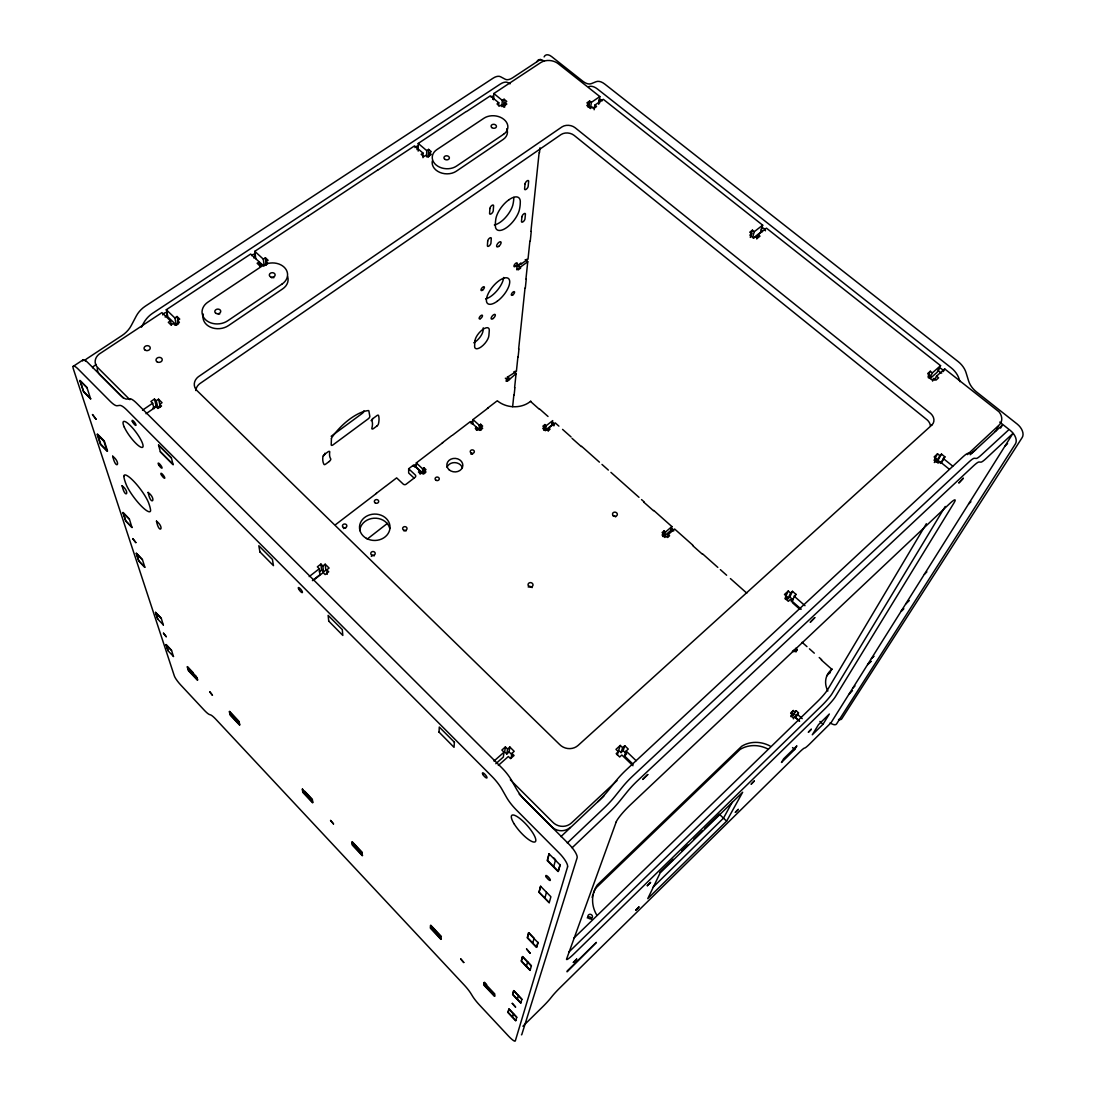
<?xml version="1.0" encoding="UTF-8"?>
<svg xmlns="http://www.w3.org/2000/svg" width="1096" height="1096" viewBox="0 0 1096 1096"><rect width="100%" height="100%" fill="white"/><g stroke="black" fill="none" stroke-linecap="round" stroke-linejoin="round"><path stroke-width="1.5" d="M418.179 151.111L418.234 143.439L466.197 111.545M442.798 442.661L416.302 462.937L416.261 467.184L422.563 473.075L423.933 472.02L424.001 467.787L422.618 468.841L422.563 473.075M422.96 157.673L423.015 153.098L414.507 145.905L378.161 169.894M419.823 473.787L419.85 470.979L413.521 465.047L408.657 468.759L408.671 473.006L414.096 478.103M426.645 156.742L426.728 150.618L418.234 143.439M428.481 157.029L428.591 149.385L426.728 150.618M424.563 473.527L424.604 470.705L425.988 469.65L424.001 467.787M429.372 155.933L429.413 152.892L431.276 151.645L428.591 149.385M439.044 732.265L439.277 727.045L454.429 742.266M493.447 99.75L493.844 93.53L540.753 62.568A12.371 8.96 6.9 0 1 558.412 63.856L599.841 96.571L598.704 104.284M472.719 423.933L473.006 419.563L488.104 408.013M454.388 742.225L454.032 747.335L439.044 732.087M483.268 327.855L483.089 330.444A9.891 4.124 -49.4 0 1 473.746 342.815M498.57 105.86L498.776 102.764L490.296 95.873L466.608 111.504M476.445 430.235L476.637 427.344L475.308 428.372L477.294 430.18L478.623 429.153L479.98 430.385L482.651 428.331L481.295 427.098L482.624 426.07L480.637 424.262L479.308 425.289L478.993 429.632L470.335 421.604L452.484 435.249M501.872 106.613L502.31 100.407L504.078 99.243L506.749 101.407L504.982 102.586L504.64 107.23M503.516 106.997L504.078 99.243M480.637 424.262L480.322 428.618L478.993 429.632M481.076 429.988L481.295 427.098M505.338 378.202L507.517 380.134L507.407 381.203L516.079 373.613L513.901 371.681M529.889 241.161L528.025 259.081L520.833 264.3L520.956 262.985L518.655 264.643L516.956 267.109L516.709 269.726L518.285 268.602L518.148 269.904L520.436 268.26L520.573 266.945L527.751 261.739L525.327 259.67M512.64 406.657L513.846 395.053M514.613 387.655L516.079 373.613M517.901 356.912L516.394 371.407L507.818 376.928L506.105 381.216L507.517 380.134M518.641 349.008L525.011 288.056M525.943 279.001L527.751 261.739M530.916 231.325L539.136 152.577M514.12 395.177L514.901 387.792M518.107 357.104L518.942 349.131M525.313 288.193L526.258 279.124M530.217 241.312L531.245 231.462M539.479 152.714L539.999 147.809M588.223 107.326L588.648 104.243L586.922 102.86L589.607 101.024L591.333 102.394L590.47 108.559M543.78 430.207L544.178 427.317L542.904 426.166L544.945 424.563L546.219 425.714L545.616 430.043L544.342 428.906L544.945 424.563M588.744 107.189L589.607 101.024M594.142 109.764L594.813 105.148L603.307 99.311L762.679 225.173L760.487 232.434L753.349 237.983M548.37 430.879L548.781 428.002L555.261 422.905L558.905 426.139M505.393 746.938L504.667 751.856L506.804 753.98L507.558 749.075L505.393 746.938L501.872 750.061L504.023 752.198L503.311 757.076L495.83 763.707M506.804 753.98L509.106 751.938L509.859 747.034L514.188 751.322L511.887 753.377L511.106 758.24M540.602 886.226L539.04 892.254L549.219 902.666L550.904 896.747L540.602 886.28L539.04 892.308L549.219 902.72M548.932 854.839L547.507 860.374L558.357 871.361L560.303 864.552M544.849 898.254L546.479 892.281M512.517 1017.061L513.462 1013.595M517.394 999.223L518.435 995.469M526.45 966.193L527.655 961.781M532.766 943.094L534.108 938.19L528.779 932.669L527.505 937.628L536.725 947.204L538.122 942.341M553.699 866.635L555.576 859.785L553.48 857.675M750.281 237.407L752.418 230.16L754.308 231.667L752.582 237.448M750.815 236.599L751.664 233.708L749.774 232.215L752.418 230.16M662.683 536.465L664.121 530.861L665.478 532.081L664.299 536.054L662.943 534.848M756.788 238.996L758.09 234.667L766.46 228.16L940.56 365.653L937.107 372.325L930.12 378.517M667.423 537.163L668.218 534.519L674.629 529.012L692.809 545.164M653.723 510.421L671.889 526.573L670.684 530.574L664.299 536.054M560.947 836.604L603.869 796.038M621.021 752.582L622.638 747.705L620.268 745.417L618.665 750.308L621.021 752.582L623.145 750.623L624.775 745.732L628.268 749.075L626.131 751.048L624.487 755.911L633.063 764.2M617.295 754.884L618.35 751.651L615.979 749.363L620.268 745.417M567.317 842.975L604.184 807.944A19.29 3.11 -46.2 0 0 614.637 796.737L622.199 787.339A18.92 3.014 -46.4 0 1 632.693 776.078L968.563 462.361A17.125 2.288 -48.7 0 1 974.303 458.279L976.317 458.443A17.207 2.274 -48.8 0 0 981.934 454.429L1008.238 430.262M572.112 847.783L608.979 812.643A19.317 3.041 -46.2 0 0 619.446 801.423L627.035 792.024A18.947 2.932 -46.4 0 1 637.543 780.749L973.221 466.129A17.139 2.233 -48.6 0 1 978.933 462.005L980.92 462.142A17.235 2.219 -48.8 0 0 986.523 458.101L1012.923 433.427L830.96 722.839L809.766 743.896A11.453 1.082 -47.1 0 1 805.081 747.897L804.204 748.157A11.563 1.096 -47 0 0 799.381 752.294L559.878 987.88A12.782 1.274 -45.8 0 0 552.631 995.675L550.096 998.826A12.974 1.302 -45.8 0 1 542.863 1006.608L522.915 1026.24M787.887 598.745L790.6 593.046L788.271 591.004L785.572 596.704L787.887 598.745L789.778 597.005L792.504 591.306L795.929 594.32L794.559 597.156M785.476 599.389L786.818 596.539L784.476 594.484L788.271 591.004M791.298 601.745L795.929 594.32M928.257 375.257L930.298 371.256L932.367 372.9L929.641 378.216M928.422 377.846L929.792 375.188L927.709 373.544L930.298 371.256M932.559 381.12L933.929 378.476L936.011 380.12L938.587 377.819L936.518 376.175L944.697 368.914L999.059 411.849A13.549 10.494 23.9 0 1 999.155 425.015L967.371 454.593M934.45 380.161L936.518 376.175M793.901 651.819L795.751 648.257L797.217 649.572L795.984 651.942M943.3 371.585L944.697 368.914M141.425 327.197L143.617 323.073A16.522 9.412 -44.7 0 1 152.7 313.209L500.173 84.159A15.18 7.357 -54.4 0 1 507.791 82.584L510.133 83.817M732.21 802.19L723.483 818.15L653.093 887.171M726.621 821.137L742.663 792.23L660.162 872.896L647.763 898.638L726.621 821.137L719.318 814.177L704.742 828.412M792.983 715.291L794.86 711.962L793.257 710.509L791.38 713.838L792.983 715.291L796.162 710.701L798.505 712.838L796.6 716.168L794.271 714.044M934.696 458.854L937.532 453.813L939.82 455.662L936.258 461.964L933.984 460.115M791.024 716.688L792.271 714.469L790.668 713.017L793.257 710.509M934.313 462.553L936.45 458.786L934.148 456.922L937.532 453.813M937.929 460.416L941.505 454.114L944.875 456.84L941.272 463.129L937.929 460.416L936.258 461.964M793.367 718.825L794.627 716.606L799.628 721.168M940.313 463.43L944.875 456.84M798.505 712.838L795.312 717.414L799.053 720.812M829.631 672.821L831.741 669.218L821.315 659.956M926.353 523.724L827.617 689.713A11.823 1.288 -47.3 0 1 817.301 701.728L573.893 938.108M794.668 749.527L796.861 745.855L783.599 758.857L781.462 762.473L794.668 749.527L792.545 747.582M945.245 506.462L832.056 693.686A11.837 1.247 -47.3 0 1 821.712 705.701L571.085 949.89A13.097 1.48 -45.9 0 1 568.783 952.054M1000.552 428.125L1002.361 425.07L970.248 454.73M823 724.264L829.343 714.017L818.493 724.662L812.287 734.786L823 724.264L819.877 721.428M852.825 688.083L854.962 685.986M849.263 693.905L852.455 690.617M867.662 664.505L870.978 661.272M867.676 664.656L870.978 661.422M659.819 872.32L673.177 859.278M681.671 850.962L687.754 845.03M693.823 839.098L702.317 830.782M871.539 658.354L873.759 656.189M871.539 658.504L873.759 656.34M905.762 603.951L909.296 600.54M792.271 714.469L790.97 715.729L793.326 717.866L794.627 716.606M794.86 711.962L796.162 710.701M901.323 611.02L903.652 608.76M901.323 611.184L903.666 608.924M924.353 574.318L926.887 571.907M968.645 503.913L970.905 501.804M797.217 649.572L795.23 651.449L793.764 650.147L792.394 651.421M1005.183 445.853L1007.567 443.647M616.993 780.612L571.468 822.959A13.179 12.494 19.8 0 1 552.535 821.973L510.325 779.79M618.35 751.651L616.199 753.637L619.692 756.994L621.843 755.007L632.981 765.734M622.638 747.705L624.775 745.732M786.818 596.539L784.914 598.293L788.339 601.32L790.243 599.567L801.203 609.212M790.6 593.046L792.504 591.306M936.45 458.786L934.751 460.347L938.108 463.087L939.806 461.526L949.355 469.28M939.82 455.662L941.505 454.114M624.487 755.911L626.611 753.938L623.145 750.623M933.929 378.476L932.162 380.038L928.024 376.75L929.792 375.188M493.981 761.09L504.023 752.198M932.367 372.9L940.56 365.653M498.324 765.419L508.352 756.5L510.531 758.651L514.051 755.514L511.887 753.377M507.558 749.075L509.859 747.034M664.121 530.861L662.094 532.588L663.464 533.807L662.08 534.999L664.82 537.437L666.204 536.259L667.574 537.478L669.588 535.739L668.218 534.519M665.478 532.081L671.889 526.573M546.219 425.714L552.699 420.617L552.055 424.96L545.616 430.043M544.178 427.317L542.78 428.413L545.356 430.701L546.74 429.605L548.027 430.755L550.069 429.153L548.781 428.002M367.215 539.109L387.477 523.34M751.664 233.708L749.856 235.106L753.651 238.12L755.445 236.709L757.35 238.216L759.98 236.161L758.09 234.667M312.429 580.565L319.964 574.715L319.306 568.755L317.374 566.824L320.923 564.07L322.868 566.002L323.498 571.975L325.8 570.18L325.197 564.207L322.868 566.002M313.086 580.496L323.197 572.633L325.156 574.564L328.704 571.797L326.759 569.865L329.088 568.057L325.197 564.207M309.195 576.592L319.306 568.755M754.308 231.667L762.679 225.173M319.21 571.879L321.566 570.057L320.923 564.07M419.85 470.979L418.466 472.047L420.453 473.91L421.837 472.842L423.207 474.116L425.974 471.979L424.604 470.705M376.024 493.597L385.984 485.966M386.546 485.583L396.642 477.87L403.232 484.103A2.028 1.726 0.7 0 0 406.095 484.24L415.069 477.335A2.014 1.713 1.2 0 0 415.206 474.911L408.657 468.759M442.305 442.853L451.84 435.55M487.501 408.246L496.748 401.163M335.417 524.765L376.49 493.364M331.184 436.276L362.324 413.343A2.206 0.973 -47 0 0 363.913 410.781M142.507 410.178L152.645 403.232L150.892 401.492L154.44 399.054L156.207 400.794L157.947 407.616L160.263 406.027M588.648 104.243L586.826 105.49L590.292 108.257L592.128 106.997L593.868 108.367L596.539 106.531L594.813 105.148M152.673 408.301L156.194 405.876L154.44 399.054M146.028 413.713L156.166 406.739L157.934 408.493L161.496 406.041L159.728 404.287L162.057 402.684L158.536 399.204L156.207 400.794M593.073 108.162L595.895 106.23M591.333 102.394L599.841 96.571M178.169 323.402L177.552 320.539L179.73 319.087L177.031 316.497L174.853 317.95L176.415 325.101L178.579 323.663M129.862 399.698L97.654 367.516A12.604 9.946 -9.5 0 1 99.065 354.159L161.934 312.62L170.483 320.854L168.305 322.306L170.99 324.909L173.182 323.443L175.031 325.224L179.388 322.306L177.552 320.539M264.095 265.04L263.328 259.163L265.396 257.793L268.095 260.273L266.027 261.643L267.876 263.328L263.739 266.081L261.903 264.396L259.834 265.78L257.135 263.287L259.204 261.917L259.793 266.314M423.015 153.098L421.152 154.331L423.837 156.605L425.7 155.358L427.536 156.906L431.249 154.426L429.413 152.892M498.776 102.764L497.009 103.942L499.68 106.12L501.447 104.942L503.283 106.422L506.818 104.065L504.982 102.586M96.338 364.489L93.585 366.324A1.822 1.041 -42.4 0 0 92.571 367.749M176.415 325.101L167.921 316.936L166.304 309.73L209.98 280.864M210.268 280.713L250.655 254.053L263.067 265.396M255.793 258.711L254.793 251.327L308.127 216.008M308.442 215.912L377.819 169.948M73.172 366.379L82.858 359.995M999.744 422.083L1010.279 430.427A11.604 7.33 42.8 0 1 1015.389 443.949L836.577 723.935A8.247 3.617 44.5 0 1 830.152 722.853M943.19 458.402L952.725 466.143M493.844 93.53L502.31 100.407M518.148 264.876L520.573 266.945M518.011 266.191L520.436 268.26M794.038 596.06L804.985 605.691M789.778 597.005L793.175 600.005M792.504 602.8L799.751 609.184M507.407 376.627L509.585 378.558M507.297 377.695L509.489 379.627M539.821 409.178L548.014 416.466M562.563 429.385L571.071 436.948M581.565 446.278L599.43 462.156M601.978 464.43L608.362 470.088M610.91 472.362L638.982 497.31M641.53 499.584L644.078 501.845M702.714 553.96L717.825 567.399M720.346 569.632L726.634 575.236M730.416 578.592L746.787 593.142M802.08 642.297L806.971 646.64M809.423 648.818L814.314 653.175M819.205 657.518L821.658 659.696M530.505 401.41L539.438 409.356M572.03 438.332L581.305 446.579M643.832 502.174L653.463 510.722M692.576 545.507L702.44 554.275M473.006 419.563L479.308 425.289M797.217 714.099L802.217 718.647M254.793 251.327L263.328 259.163M416.302 462.937L422.618 468.841M158.55 445.045L171.387 457.923L173.113 464.69L160.372 451.867L158.55 445.045L171.414 457.964M166.304 309.73L174.853 317.95M626.131 751.048L636.132 760.706M509.106 751.938L512.325 755.144M156.194 405.876L157.947 407.616M321.566 570.057L323.498 571.975M123.492 398.232L99.777 374.503A12.508 9.905 -9.6 0 1 97.325 367.818M519.134 794.079L551.425 826.398A13.084 12.412 20.1 0 0 570.208 827.384M160.345 451.689L173.086 464.512M259.903 551.85L273.452 565.646L272.425 559.426L258.82 545.753L259.944 552.055M328.731 621.09L342.815 635.433L342.295 629.625L328.129 615.39L328.759 621.295M87.214 387.765L80.049 380.545L83.639 391.56L90.735 398.739M129.26 519.093L122.958 512.572L125.711 521.011L131.958 527.505L129.383 519.038L123.053 512.49L125.821 520.956L132.082 527.464M142.302 559.645L136.26 553.343L138.767 561.029L144.754 567.29M531.327 966.042L522.381 956.685L521.23 961.165L530.08 970.426L531.437 965.74L522.614 956.507L521.463 960.973L530.19 970.111M161.167 618.377L155.522 612.417L157.701 619.076L163.414 624.953M521.806 999.429L513.586 990.729L512.599 994.538L520.751 1003.155L521.915 999.141L513.791 990.565L512.805 994.373L520.847 1002.881M171.456 650.394L166.03 644.626L168.044 650.805L173.524 656.436M193.197 672.725L187.471 666.642L188.581 670.245L197.705 679.958L196.992 677.575M229.53 711.331L238.942 721.346L239.805 724.716L230.434 714.756L229.831 712.482M304.688 791.23L312.333 799.354L312.84 802.409L303.058 792.011L302.51 788.901M362.351 852.51L352.227 841.755L352.528 844.632L362.598 855.332M441.359 936.491L430.769 925.23L430.66 927.723L441.181 938.916M486.651 984.633L484.473 982.317L484.076 984.537L494.926 996.086M516.696 1017.403L508.845 1009.06L507.955 1012.526L515.723 1020.801L516.791 1017.129L509.051 1008.895L508.147 1012.403L515.805 1020.554M157.797 619.007L155.618 612.349L161.276 618.336L163.304 624.994M168.126 650.682L166.126 644.558L171.565 650.353L173.442 656.531M959.945 381.641L959.096 378.901A16.18 10.316 45.9 0 0 951.218 367.859L597.471 89.023A15.111 8.398 59.4 0 0 588.867 86.639M152.645 403.232L154.057 408.685M158.536 399.204L160.413 407.013M170.483 320.854L171.442 325.142M177.031 316.497L177.963 320.799M265.396 257.793L266.328 265.15M326.759 569.865L327.211 574.331M471.033 454.333A2.041 1.726 4.4 0 1 472.595 454.237M506.763 128.725A14.138 10.522 5.3 0 1 503.146 139.466L456.306 171.209A14.371 10.837 3.9 0 1 439.797 172.387A14.371 10.837 3.9 0 1 432.317 160.92M597.827 801.71A19.262 3.22 -46.2 0 0 608.253 790.517L615.788 781.106A18.892 3.11 -46.4 0 1 626.254 769.872L962.384 457.361A17.098 2.356 -48.7 0 1 968.152 453.306L970.207 453.511A17.18 2.343 -48.9 0 0 975.851 449.538M930.422 425.823A10.494 8.275 22.4 0 0 927.312 420.015L574.167 135.411A9.412 7.014 7.6 0 0 561.097 134.52L199.691 383.737A12.426 10.069 -6.8 0 0 195.773 390.519M271.616 277.822A2.891 2.274 -2.7 0 1 273.836 277.713M997.771 426.659A13.467 10.453 24 0 1 995.25 431.427M587.223 917.886A2.329 2.233 39.8 0 1 591.498 919.147M613.349 516.23A2.411 2.069 12.7 0 1 615.664 516.874M371.311 556.398A2.206 1.932 -2.2 0 1 374.366 555.823M447.017 467.266A7.973 6.768 3.5 0 1 454.909 462.622A7.973 6.768 3.5 0 1 462.389 467.978M403.849 530.889A2.178 1.891 0.2 0 1 406.027 530.985M528.231 587.004A2.48 2.192 8.5 0 1 532.108 587.62M359.762 530.601A15.193 13.152 -1.6 0 1 373.818 518.23A15.193 13.152 -1.6 0 1 389.779 528.519M343.5 528.546A2.192 1.891 -3.3 0 1 345.665 528.162M530.779 401.136A23.523 19.358 6.4 0 1 497.433 400.889M826.795 675.89A20.975 18.057 29.7 0 1 830.206 672.588M827.864 691.014A21.071 18.125 29.6 0 1 832.248 669.108M768.378 749.253A28.345 25.427 31.5 0 0 740.06 749.472L596.32 887.609A28.797 27.427 38.8 0 0 593.457 893.007M770.159 746.047A28.496 25.537 31.3 0 0 741.704 746.266L597.293 884.965A28.934 27.551 38.4 0 0 596.539 914.681M592.155 897.432A28.797 27.427 38.8 0 1 592.936 894.446M672.286 531.3A2.014 0.918 49.1 0 1 670.711 528.998A2.014 0.918 49.1 0 1 672.122 528.697A2.014 0.918 49.1 0 1 673.698 530.998M941.779 373.078A2.85 1.822 46.2 0 1 938.587 370.393A2.85 1.822 46.2 0 1 940.286 368.297A2.85 1.822 46.2 0 1 943.177 371.339M515.161 371.119A1.973 0.863 53.4 0 1 514.695 371.914M554.069 425.755A1.959 0.863 52.1 0 1 552.069 423.892A1.959 0.863 52.1 0 1 552.562 422.535A1.959 0.863 52.1 0 1 554.494 424.645M762.378 231.681A2.726 1.658 54.1 0 1 762.158 227.968A2.726 1.658 54.1 0 1 765.446 230.818M599.759 102.75A2.671 1.493 59.3 0 1 599.471 99.585A2.671 1.493 59.3 0 1 602.101 100.873M526.765 259.218A2.206 1.055 55.6 0 1 525.491 259.629M536.903 61.664A10.535 5.631 60.3 0 1 544.356 61.349M544.109 56.91A10.522 5.672 60.4 0 1 551.589 56.567L582.908 81.296A15.18 8.439 60.2 0 0 591.374 83.625L596.128 81.707A15.084 8.453 59.5 0 1 604.745 84.063L958.205 361.639A16.139 10.371 45.8 0 1 966.056 372.654L968.576 380.874A16.385 10.631 44.7 0 0 976.385 391.834L1017.129 424.001A11.576 7.371 42.7 0 1 1022.198 437.51L841.728 718.853A8.234 3.644 44.4 0 1 838.536 719.442M82.68 360.954A12.179 2.795 54 0 1 88.009 362.762L119.752 394.519A17.632 4.192 53.8 0 0 126.794 399.108L129.629 398.711A17.509 4.206 53.6 0 1 136.822 403.383L501.79 767.789A19.029 5.316 48.8 0 1 511.572 780.379L516.202 788.599A19.386 5.48 48.5 0 0 525.929 801.108L568.81 844.03A13.659 3.795 47.8 0 1 577.113 857.853L521.792 1034.542A9.248 1.685 48 0 1 521.436 1034.802M491.09 97.037A2.863 1.397 -54.3 0 1 493.31 96.503A2.863 1.397 -54.3 0 1 492.83 99.215M324.882 453.237A2.206 0.973 -45.8 0 1 323.402 455.936M513.805 197.417A44.525 20.249 -51.5 0 1 512.723 205.459A17.262 7.741 -51.9 0 1 494.337 224.94M251.614 255.656A2.836 1.575 -48.1 0 1 254.875 254.464A2.836 1.575 -48.1 0 1 253.751 257.916M414.973 147.576A2.726 1.397 -52.7 0 1 417.686 146.48A2.726 1.397 -52.7 0 1 416.946 149.577M162.633 314.894A3.096 1.767 -45.1 0 1 166.825 312.826A3.096 1.767 -45.1 0 1 165.14 317.004M470.307 422.604A1.959 0.754 -48 0 1 472.308 421.576A1.959 0.754 -48 0 1 471.266 423.768M372.626 418.508A2.178 0.945 -47 0 1 371.078 420.617M413.356 466.362A2 0.781 -46.9 0 1 415.685 464.8A2 0.781 -46.9 0 1 414.781 467.047M503.667 277.466A16.262 6.946 -50.3 0 1 485.61 298.907M85.365 361.132A1.808 1.055 -42.3 0 1 86.324 359.077L122.19 335.417A16.769 9.782 -43.8 0 0 131.219 325.608L136.301 315.977A16.481 9.494 -44.6 0 1 145.371 306.14L492.912 78.296A15.152 7.425 -54.6 0 1 500.557 76.747L505.256 79.255A15.221 7.384 -55.2 0 0 512.75 77.72L539.931 59.787A1.767 0.836 -55.3 0 1 540.999 59.979M218.173 313.963A2.959 2.343 -5 0 1 219.693 314.045M287.632 276.617A15.344 12.015 -2.7 0 1 282.645 288.892L228.489 325.594A15.673 12.371 -5 0 1 210.364 327.115A15.673 12.371 -5 0 1 203.349 314.086M573.372 962.411L576.66 959.11L573.372 962.411M331.43 438.619L331.211 444.798A2.233 0.986 -46.1 0 0 333.02 444.866L368.201 418.85A2.206 0.959 -47 0 0 369.804 416.275L368.886 411.014A2.219 0.973 -47 0 0 368.27 410.589A36.442 15.769 -46.4 0 0 331.965 437.345A2.247 0.986 -46.2 0 0 331.43 438.619M430.523 925.613L430.399 928.189L440.88 939.341L441.044 936.82L430.523 925.613M474.924 341.034L474.609 346.158A9.905 4.083 -49.3 0 0 481.35 346.774A9.905 4.083 -49.3 0 0 488.898 335.554L489.282 330.417A9.96 4.124 -49.4 0 0 482.514 329.677A9.96 4.124 -49.4 0 0 474.924 341.034M487.706 241.024L487.405 245.6A2.493 1.096 -51.1 0 0 489.063 245.956A2.493 1.096 -51.1 0 0 490.953 243.065L491.282 238.49A2.493 1.11 -51.2 0 0 489.611 238.12A2.493 1.11 -51.2 0 0 487.706 241.024M489.912 208.473L489.583 213.323A2.562 1.165 -51.8 0 0 491.296 213.747A2.562 1.165 -51.8 0 0 493.241 210.761L493.584 205.911A2.576 1.165 -51.9 0 0 491.857 205.473A2.576 1.165 -51.9 0 0 489.912 208.473M521.929 216.748L521.49 221.365A2.466 1.069 -51.8 0 0 523.08 221.762A2.466 1.069 -51.8 0 0 524.97 218.899L525.422 214.268A2.48 1.082 -51.9 0 0 523.833 213.857A2.48 1.082 -51.9 0 0 521.929 216.748M525.066 183.909L524.6 188.786A2.548 1.123 -52.4 0 0 526.217 189.266A2.548 1.123 -52.4 0 0 528.162 186.293L528.642 181.402A2.562 1.137 -52.6 0 0 527.025 180.909A2.562 1.137 -52.6 0 0 525.066 183.909M642.831 779.379L647.75 774.557L642.831 779.379M330.567 820.466L333.499 823.904L330.567 820.466M484.09 982.605L483.679 984.893L494.365 996.264L494.844 994.031L484.09 982.605M635.872 910.091L638.927 907.009L635.872 910.091M958.959 482.857L963.233 478.294L958.959 482.857M647.311 885.719L650.503 882.486L647.311 885.719M92.516 414.576L96.037 419.22L92.516 414.576M528.546 932.847L527.258 937.82L536.492 947.396L537.876 942.519L528.546 932.847M548.986 853.77L547.219 860.593L558.083 871.567L559.988 864.867L548.986 853.77M567.577 866.854L515.298 1040.953A9.261 1.644 48.1 0 1 508.489 1036.062L479.404 1004.909A12.988 2.302 48.4 0 1 472.897 996.744L470.705 993.195A12.809 2.26 48.5 0 0 464.183 985.003L216.09 719.524A11.768 1.987 50.8 0 0 210.816 714.989L209.268 714.455A11.809 1.987 50.9 0 1 204.061 709.989L180.607 684.863A8.275 1.384 51.1 0 1 174.346 675.972L73.336 368.873A12.207 2.726 53.8 0 1 78.282 369.188L109.997 401.109A17.687 4.096 53.7 0 0 117.012 405.753L119.793 405.383A17.563 4.096 53.5 0 1 126.944 410.11L492.008 776.489A19.098 5.192 48.9 0 1 501.845 789.106L506.516 797.326A19.454 5.343 48.5 0 0 516.285 809.862L559.193 853.044A13.7 3.699 47.9 0 1 567.577 866.854M112.683 456.196C116.162 471.307 121.629 463.074 112.683 456.196M122.081 485.747C125.369 500.009 130.643 492.378 122.081 485.747M616.185 821.973L566.591 959.027A13.097 1.452 -45.9 0 0 574.482 953.383L825.028 708.687A11.851 1.219 -47.3 0 0 835.399 696.686L954.068 502.763A15.44 1.959 -48.4 0 0 949.533 503.763L630.132 805.094A17.07 2.521 -46.3 0 0 616.185 821.973M567.495 970.7L567.07 971.823L596.388 942.382L567.495 970.7M810.341 622.158L814.753 617.637L810.341 622.158M735.375 812.328L738.252 809.41L735.375 812.328M751.24 784.092L754.24 781.051L751.24 784.092M148.124 492.419C151.07 507.27 157.18 499.269 148.124 492.419M132.794 538.643L135.849 542.616L132.794 538.643M156.468 521.134C159.276 535.149 165.154 527.751 156.468 521.134M808.423 732.197L811.259 729.265L808.423 732.197M163.496 633.2L166.195 636.694L163.496 633.2M460.717 958.918L463.786 962.521L460.717 958.918M526.573 949.013L530.217 953.273L526.573 949.013M932.025 424.878L578.14 745.39A12.96 12.001 15.6 0 1 559.618 744.499L196.979 390.587A12.522 10.111 -6.7 0 1 198.239 376.832L562.015 126.876A9.467 7.028 7.6 0 1 575.167 127.766L930.764 413.535A10.563 8.302 22.3 0 1 932.025 424.878M512.257 1003.374L515.545 1007.032L512.257 1003.374M209.761 691.795L212.419 695.22L209.761 691.795M329.211 461.498L325.731 464.088A2.219 0.959 -45.8 0 1 324.005 464.403A37.182 16.084 -46.4 0 1 322.895 456.662A2.233 0.973 -45.9 0 1 324.485 454.429L327.951 451.867A2.233 0.973 -45.9 0 1 329.732 452.059A28.359 12.261 -46.4 0 0 330.704 458.799A2.206 0.959 -45.9 0 1 329.211 461.498M376.873 426.043L373.517 428.536A2.178 0.932 -46.9 0 1 371.873 428.194A28.359 12.261 -46.4 0 0 371.955 420.782A2.192 0.945 -47 0 1 373.517 418.124L376.873 415.644A2.192 0.945 -47.1 0 1 378.517 415.466A37.182 16.084 -46.4 0 1 378.435 423.933A2.178 0.932 -47 0 1 376.873 426.043M282.083 284.028L227.68 320.813A15.741 12.412 -5 0 1 205.527 319.703A15.741 12.412 -5 0 1 207.925 302.126L262.341 265.876A15.413 12.042 -2.6 0 1 284.001 267.04A15.413 12.042 -2.6 0 1 282.083 284.028M503.53 134.315L456.498 166.113A14.426 10.864 3.9 0 1 436.085 164.962A14.426 10.864 3.9 0 1 436.879 149.604L483.953 118.231A14.193 10.535 5.4 0 1 503.941 119.423A14.193 10.535 5.4 0 1 503.53 134.315M87.009 387.655L79.857 380.449L83.556 391.793L90.639 398.944L87.009 387.655M104.326 441.058L97.503 434.098L100.777 444.14L107.531 451.045L104.326 441.058M103.928 441.304L97.119 434.359L100.394 444.401L107.148 451.292L103.928 441.304M142.412 559.59L136.356 553.261L138.863 560.974L144.877 567.249L142.412 559.59M196.294 676.52L187.252 666.916L188.389 670.629L197.39 680.205L196.294 676.52M238.709 721.634L229.297 711.633L230.242 715.167L239.599 725.127L238.709 721.634M312.072 799.655L302.277 789.23L302.839 792.435L312.593 802.806L312.072 799.655M362.077 852.839L351.994 842.112L352.296 845.071L362.338 855.743L362.077 852.839M444.675 159.167A2.726 2.055 3.9 0 0 449.264 158.509A2.726 2.055 3.9 0 0 446.058 155.81A2.726 2.055 3.9 0 0 444.675 159.167M491.83 127.588A2.685 1.987 5.4 0 0 496.337 126.958A2.685 1.987 5.4 0 0 493.132 124.328A2.685 1.987 5.4 0 0 491.83 127.588M157.235 361.954A3.137 2.493 -7.8 0 0 162.222 360.009A3.137 2.493 -7.8 0 0 157.906 357.625A3.137 2.493 -7.8 0 0 157.235 361.954M145.261 350.227A3.124 2.48 -8 0 0 150.234 348.295A3.124 2.48 -8 0 0 145.932 345.925A3.124 2.48 -8 0 0 145.261 350.227M587.949 917.092A2.329 2.247 39.3 0 0 591.799 918.229A2.329 2.247 39.3 0 0 590.744 914.379A2.329 2.247 39.3 0 0 587.949 917.092M375.325 502.995A2.178 1.863 -1.1 0 0 378.695 501.53A2.178 1.863 -1.1 0 0 375.544 499.776A2.178 1.863 -1.1 0 0 375.325 502.995M470.8 452.771A2.055 1.74 4.4 0 0 474.267 452.155A2.055 1.74 4.4 0 0 471.814 449.908A2.055 1.74 4.4 0 0 470.8 452.771M613.267 515.627A2.425 2.069 12.7 0 0 617.281 514.86A2.425 2.069 12.7 0 0 614.281 512.175A2.425 2.069 12.7 0 0 613.267 515.627M371.763 555.097A2.219 1.932 -2.1 0 0 375.202 553.562A2.219 1.932 -2.1 0 0 371.982 551.754A2.219 1.932 -2.1 0 0 371.763 555.097M449.004 469.691A8.014 6.782 3.5 0 0 462.498 467.252A8.014 6.782 3.5 0 0 453.018 458.512A8.014 6.782 3.5 0 0 449.004 469.691M403.629 530.121A2.192 1.904 0.2 0 0 407.013 528.628A2.192 1.904 0.2 0 0 403.821 526.834A2.192 1.904 0.2 0 0 403.629 530.121M528.752 586.292A2.493 2.206 8.5 0 0 532.93 585.47A2.493 2.206 8.5 0 0 529.902 582.647A2.493 2.206 8.5 0 0 528.752 586.292M366.42 538.383A15.262 13.193 -1.6 0 0 389.998 527.875A15.262 13.193 -1.6 0 0 367.845 515.558A15.262 13.193 -1.6 0 0 366.42 538.383M436.085 480.308A2.082 1.767 2.5 0 0 439.277 478.911A2.082 1.767 2.5 0 0 436.222 477.24A2.082 1.767 2.5 0 0 436.085 480.308M343.418 527.491A2.206 1.904 -3.3 0 0 346.843 525.984A2.206 1.904 -3.3 0 0 343.665 524.203A2.206 1.904 -3.3 0 0 343.418 527.491M124.286 427.098A16.015 3.685 53.3 0 0 141.631 447.415A16.015 3.685 53.3 0 0 133.26 428.755A16.015 3.685 53.3 0 0 124.286 427.098M161.4 474.883A3.096 0.712 52.9 0 0 164.701 478.24A3.096 0.712 52.9 0 0 162.413 474.171A3.096 0.712 52.9 0 0 161.4 474.883M482.952 774.584A3.37 0.918 49 0 0 486.898 777.955A3.37 0.918 49 0 0 484.24 773.653A3.37 0.918 49 0 0 482.952 774.584M546.288 877.033A3.274 0.836 47.9 0 0 550.192 880.458A3.274 0.836 47.9 0 0 547.74 876.471A3.274 0.836 47.9 0 0 546.288 877.033M514.051 823.713A17.659 4.713 48.3 0 0 535.012 841.92A17.659 4.713 48.3 0 0 521.641 819.986A17.659 4.713 48.3 0 0 514.051 823.713M123.834 476.431A52.06 11.22 52.5 0 0 126.835 486.035A20.208 4.288 52.7 0 0 140.973 505.694A20.208 4.288 52.7 0 0 150.604 510.448A51.772 10.892 52.9 0 0 149.042 504.119A20.303 4.329 52.7 0 0 135.123 482.733A20.303 4.329 52.7 0 0 123.834 476.431M298.66 588.99A3.192 0.822 51.5 0 0 302.263 592.621A3.192 0.822 51.5 0 0 300.167 588.62A3.192 0.822 51.5 0 0 298.66 588.99M158.66 464.773A3.137 0.726 53 0 0 162.003 468.143A3.137 0.726 53 0 0 159.674 464.019A3.137 0.726 53 0 0 158.66 464.773M132.369 421.494A3.11 0.726 53.4 0 0 135.726 425.412A3.11 0.726 53.4 0 0 134.096 421.755A3.11 0.726 53.4 0 0 132.369 421.494M493.09 318.539A2.946 1.219 -49.8 0 0 495.132 314.484A2.946 1.219 -49.8 0 0 491.474 317.169A2.946 1.219 -49.8 0 0 493.09 318.539M508.955 199.746A17.372 7.727 -51.9 0 0 495.68 220.132A44.265 19.44 -52.2 0 0 495.543 227.502A17.303 7.672 -51.8 0 0 506.653 227.584A17.303 7.672 -51.8 0 0 519.134 210.829A44.607 20.043 -51.4 0 0 520.271 202.815A17.372 7.727 -51.9 0 0 508.955 199.746M482.583 290.152A2.397 1.028 -50.2 0 0 484.227 286.823A2.397 1.028 -50.2 0 0 481.254 288.974A2.397 1.028 -50.2 0 0 482.583 290.152M480.281 318.731A2.329 0.973 -49.7 0 0 482.459 315.484A2.329 0.973 -49.7 0 0 479.692 316.895A2.329 0.973 -49.7 0 0 480.281 318.731M498.68 246.395A3.151 1.384 -51.2 0 0 500.872 241.915A3.151 1.384 -51.2 0 0 496.981 244.696A3.151 1.384 -51.2 0 0 498.68 246.395M515.49 266.314A2.37 1 -50.9 0 0 517.161 262.985A2.37 1 -50.9 0 0 514.243 265.081A2.37 1 -50.9 0 0 515.49 266.314M512.805 294.92A2.302 0.959 -50.4 0 0 514.421 291.714A2.302 0.959 -50.4 0 0 511.585 293.796A2.302 0.959 -50.4 0 0 512.805 294.92M497.118 301.345A16.289 6.877 -50.3 0 0 508.599 278.631A16.289 6.877 -50.3 0 0 488.446 293.153A16.289 6.877 -50.3 0 0 497.118 301.345M216.022 313.388A2.973 2.343 -5 0 0 220.721 311.593A2.973 2.343 -5 0 0 216.57 309.332A2.973 2.343 -5 0 0 216.022 313.388M270.561 276.85A2.904 2.274 -2.6 0 0 275.123 275.11A2.904 2.274 -2.6 0 0 271.013 272.918A2.904 2.274 -2.6 0 0 270.561 276.85"/></g></svg>
